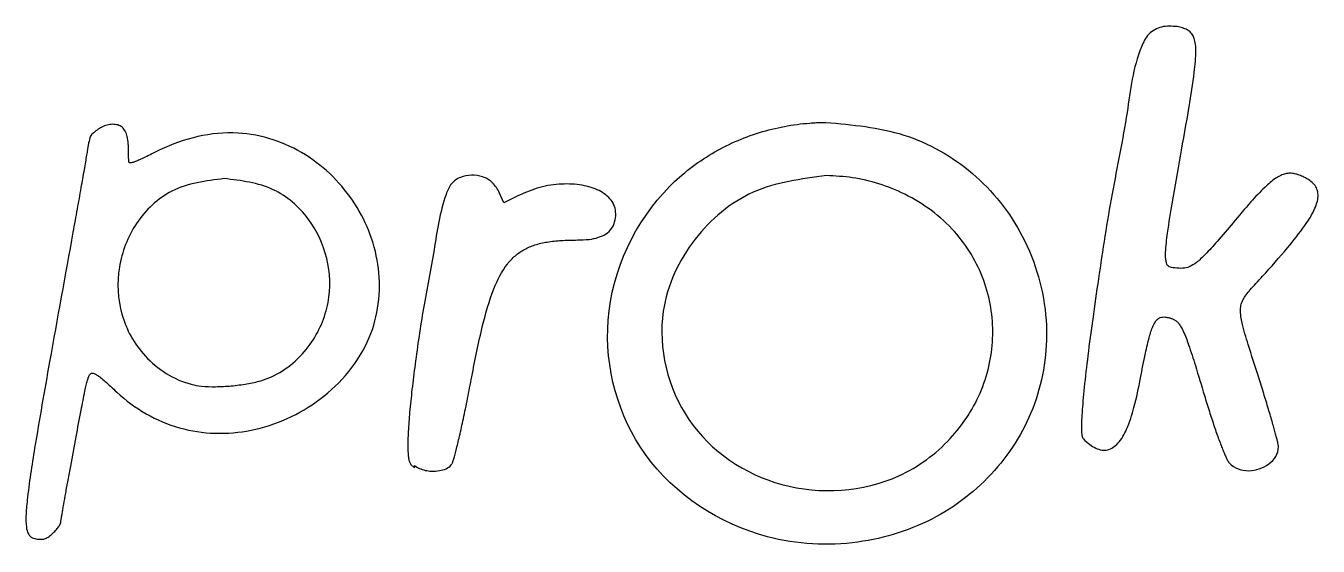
# Model space of a CAD drawing. Extents: x 77.23 to 85.79, y 216.72 to 220.17.
import ezdxf

# ---------------------------------------------------------------- set-up
doc = ezdxf.new("R2010")
doc.units = 0
doc.layers.add('Calque_1', color=7, linetype='CONTINUOUS')

msp = doc.modelspace()

# ---------------------------------------------------------------- linework, layer by layer
at = {"layer": 'Calque_1', "color": 7}
for points in [[(84.855433, 220.167805)], [(77.799735, 219.52017)], [(82.527149, 219.532366)], [(78.540002, 219.159624)], [(80.178462, 219.183429)], [(82.53118, 219.179313)]]:
    msp.add_lwpolyline(points, close=True, dxfattribs=at)
for points in [[(80.489595, 219.047491), (80.392915, 218.997882), (80.365376, 219.064093)], [(79.777681, 217.263702), (79.800142, 217.241045), (79.800142, 217.256475)]]:
    msp.add_lwpolyline(points, dxfattribs=at)
for points, knots in [([(84.855416, 220.167805), (84.820765, 220.170377), (84.753191, 220.175392), (84.659554, 220.124237), (84.564855, 219.926869), (84.526547, 219.562748), (84.417548, 219.05276), (84.34838, 218.594526), (84.295932, 218.236267), (84.264243, 217.996219), (84.243123, 217.815184), (84.230965, 217.689398), (84.224872, 217.612246), (84.22183, 217.555906), (84.220957, 217.517645), (84.221006, 217.494322), (84.221838, 217.477188), (84.222954, 217.465338), (84.224017, 217.457768), (84.225446, 217.450978), (84.227113, 217.444751), (84.229618, 217.438778), (84.244669, 217.421329), (84.272928, 217.397793), (84.313373, 217.371152), (84.354224, 217.357409), (84.39476, 217.358513), (84.432458, 217.374997), (84.480596, 217.418451), (84.529634, 217.509841), (84.576511, 217.656675), (84.611065, 217.826547), (84.640477, 217.986001), (84.668107, 218.104296), (84.691327, 218.176102), (84.71221, 218.212849), (84.726476, 218.229151), (84.742128, 218.238799), (84.7597, 218.242562), (84.779765, 218.241614), (84.800401, 218.237264), (84.82016, 218.23177), (84.837283, 218.22446), (84.852675, 218.213601), (84.867268, 218.197776), (84.881874, 218.175444), (84.905173, 218.12912), (84.936893, 218.042892), (84.982478, 217.900345), (85.026423, 217.751993), (85.067572, 217.617215), (85.099722, 217.519554), (85.126002, 217.444597), (85.145946, 217.391407), (85.159243, 217.357657), (85.171359, 217.328878), (85.18195, 217.305358), (85.191125, 217.286892), (85.211803, 217.258095), (85.258407, 217.22925), (85.329551, 217.218774), (85.400594, 217.231419), (85.464357, 217.263326), (85.51325, 217.313894), (85.527635, 217.361635), (85.526265, 217.388192), (85.525121, 217.394958), (85.523498, 217.40294), (85.52142, 217.412445), (85.518809, 217.423512), (85.514389, 217.441254), (85.507626, 217.466903), (85.498094, 217.501533), (85.482383, 217.556829), (85.4593, 217.63513), (85.428115, 217.737484), (85.383243, 217.880242), (85.333063, 218.034928), (85.288515, 218.181906), (85.271609, 218.272773), (85.278687, 218.326042), (85.291867, 218.358627), (85.312985, 218.390585), (85.341836, 218.425422), (85.378866, 218.466042), (85.462729, 218.557476), (85.574536, 218.683563), (85.693367, 218.832182), (85.75994, 218.936773), (85.785681, 219.007229), (85.791387, 219.050499), (85.78423, 219.089467), (85.764157, 219.122542), (85.733598, 219.149319), (85.699168, 219.168618), (85.665522, 219.183484), (85.634702, 219.192783), (85.603748, 219.196132), (85.572333, 219.192259), (85.540378, 219.180783), (85.492399, 219.153027), (85.425436, 219.094143), (85.33266, 218.993811), (85.229803, 218.871902), (85.130848, 218.754105), (85.050969, 218.664483), (84.99056, 218.606522), (84.939944, 218.572753), (84.889478, 218.562131), (84.849925, 218.565635), (84.820292, 218.569032), (84.803357, 218.573945), (84.790457, 218.584664), (84.782762, 218.603715), (84.778654, 218.632387), (84.778656, 218.698916), (84.794691, 218.825076), (84.829048, 219.03771), (84.878732, 219.316824), (84.929693, 219.60263), (84.966745, 219.836594), (84.981626, 219.978686), (84.977054, 220.05767), (84.967006, 220.097916), (84.948187, 220.128105), (84.92155, 220.14794), (84.889896, 220.159979), (84.867317, 220.165106), (84.855433, 220.167805)], [0, 0, 0, 0, 0.102848, 0.200566, 0.296978, 0.742917, 1.291278, 1.862715, 2.132208, 2.377617, 2.589063, 2.67896, 2.756718, 2.821227, 2.848191, 2.871523, 2.891182, 2.899626, 2.907224, 2.914103, 2.920422, 2.926577, 2.933306, 2.98905, 3.036539, 3.077924, 3.11628, 3.155363, 3.198704, 3.308494, 3.46059, 3.661133, 3.827736, 3.946962, 4.025842, 4.052698, 4.073255, 4.090161, 4.106877, 4.126334, 4.150008, 4.170032, 4.18781, 4.205569, 4.226102, 4.252001, 4.285374, 4.381457, 4.527108, 4.734488, 4.845554, 4.949861, 5.042915, 5.083824, 5.120271, 5.151736, 5.177477, 5.19769, 5.213452, 5.283402, 5.353744, 5.425567, 5.496544, 5.56445, 5.631638, 5.637516, 5.644147, 5.652193, 5.661959, 5.673332, 5.686305, 5.716811, 5.752907, 5.794056, 5.889263, 5.997803, 6.115033, 6.338282, 6.48509, 6.577192, 6.611616, 6.644783, 6.68169, 6.726103, 6.780389, 6.846572, 7.098338, 7.285585, 7.41773, 7.467491, 7.509534, 7.547155, 7.583981, 7.623342, 7.667731, 7.701941, 7.73358, 7.76393, 7.794645, 7.827689, 7.865098, 7.960298, 8.0935, 8.275186, 8.438601, 8.555169, 8.635, 8.689751, 8.734907, 8.786568, 8.808161, 8.824527, 8.838691, 8.856755, 8.884561, 8.925435, 9.055792, 9.265432, 9.571843, 9.906234, 10.136133, 10.283046, 10.333243, 10.372846, 10.406241, 10.437717, 10.470608, 10.507158, 10.507158, 10.507158, 10.507158]), ([(77.799737, 219.520171), (77.787893, 219.519057), (77.763526, 219.516764), (77.729032, 219.501757), (77.697076, 219.483493), (77.669436, 219.455991), (77.647842, 219.444328), (77.642542, 219.390085), (77.641875, 219.402795), (77.641787, 219.399917), (77.641551, 219.398541), (77.641125, 219.395307), (77.640609, 219.391909), (77.639696, 219.385878), (77.638282, 219.376896), (77.636242, 219.364309), (77.632742, 219.343131), (77.627414, 219.311504), (77.619935, 219.267822), (77.607471, 219.195979), (77.589178, 219.092044), (77.564575, 218.953772), (77.495279, 218.569239), (77.399105, 218.040803), (77.295148, 217.448665), (77.241219, 217.107397), (77.225471, 216.932387), (77.225503, 216.857335), (77.235981, 216.811054), (77.252832, 216.787857), (77.267664, 216.777094), (77.284175, 216.771118), (77.301463, 216.768737), (77.319319, 216.768419), (77.335512, 216.767895), (77.350066, 216.769648), (77.361824, 216.775406), (77.373713, 216.78285), (77.38635, 216.791704), (77.399046, 216.802168), (77.41133, 216.813675), (77.422756, 216.825785), (77.433059, 216.83791), (77.440664, 216.847982), (77.445967, 216.855764), (77.449406, 216.861219), (77.452295, 216.866464), (77.454679, 216.871524), (77.456747, 216.876829), (77.456418, 216.880927), (77.457432, 216.884164), (77.45756, 216.887419), (77.458453, 216.892635), (77.459443, 216.899408), (77.460744, 216.907536), (77.46297, 216.92111), (77.466378, 216.94123), (77.471113, 216.968846), (77.47899, 217.013704), (77.490526, 217.077921), (77.505916, 217.162545), (77.528696, 217.286686), (77.557305, 217.440996), (77.588785, 217.607025), (77.610844, 217.721765), (77.62478, 217.788216), (77.632672, 217.819802), (77.639597, 217.841181), (77.645704, 217.853946), (77.64982, 217.860592), (77.653781, 217.865204), (77.657523, 217.86819), (77.661478, 217.86967), (77.66854, 217.870077), (77.680946, 217.866144), (77.699505, 217.855827), (77.723732, 217.838152), (77.753366, 217.812744), (77.78932, 217.780153), (77.928727, 217.644491), (78.232328, 217.46707), (78.735076, 217.456106), (79.202103, 217.669586), (79.538309, 218.06651), (79.600264, 218.567057), (79.43209, 219.010901), (79.096515, 219.349383), (78.614282, 219.511587), (78.253033, 219.421349), (78.06332, 219.324889), (78.018415, 219.302921), (77.982316, 219.285644), (77.954086, 219.273454), (77.933541, 219.266212), (77.920981, 219.26319), (77.914886, 219.263264), (77.912835, 219.263795), (77.911719, 219.264772), (77.910629, 219.266289), (77.909446, 219.269111), (77.907658, 219.276135), (77.906809, 219.289123), (77.906519, 219.308984), (77.906743, 219.343902), (77.905824, 219.387977), (77.89953, 219.436044), (77.887107, 219.47422), (77.865102, 219.502089), (77.834215, 219.517895), (77.811566, 219.519389), (77.799735, 219.52017)], [0, 0, 0, 0, 0.035506, 0.073052, 0.111086, 0.147648, 0.180867, 0.211007, 0.211302, 0.212748, 0.215126, 0.21802, 0.22156, 0.225782, 0.236162, 0.248936, 0.263996, 0.300575, 0.345144, 0.396953, 0.51932, 0.661745, 0.818282, 1.691502, 2.273078, 2.621882, 2.72784, 2.799448, 2.84725, 2.866403, 2.884172, 2.901378, 2.918548, 2.936296, 2.954922, 2.967209, 2.97975, 2.993748, 3.009363, 3.025977, 3.043066, 3.059826, 3.075898, 3.090777, 3.097665, 3.104142, 3.110123, 3.115598, 3.120973, 3.126958, 3.127512, 3.131127, 3.136625, 3.143411, 3.151653, 3.161322, 3.184674, 3.212873, 3.245379, 3.321308, 3.408605, 3.503416, 3.699949, 3.879426, 4.010367, 4.050491, 4.083072, 4.10805, 4.117701, 4.125465, 4.131426, 4.135871, 4.13967, 4.143888, 4.156854, 4.177835, 4.207607, 4.246563, 4.294945, 4.353124, 4.830586, 5.304251, 5.805013, 6.328174, 6.789704, 7.246856, 7.707539, 8.177384, 8.706607, 8.766984, 8.816731, 8.856514, 8.887085, 8.908842, 8.922001, 8.925375, 8.92711, 8.928178, 8.929749, 8.932683, 8.937286, 8.95145, 8.971517, 8.996951, 9.05618, 9.10363, 9.142062, 9.17516, 9.207439, 9.242741, 9.242741, 9.242741, 9.242741]), ([(82.527149, 219.532366), (82.515397, 219.5322), (82.491886, 219.531869), (82.456633, 219.530361), (82.320194, 219.521632), (82.082386, 219.477325), (81.762706, 219.33637), (81.317045, 218.992731), (80.966318, 218.24705), (81.243901, 217.244468), (82.005163, 216.749635), (82.726018, 216.712194), (83.268759, 216.884098), (83.688708, 217.225041), (83.954547, 217.689577), (84.02317, 218.240248), (83.868761, 218.780928), (83.524319, 219.216726), (83.052419, 219.485329), (82.702621, 219.516653), (82.527149, 219.532366)], [0, 0, 0, 0, 0.035258, 0.070537, 0.105839, 0.445442, 0.789432, 1.143899, 2.121115, 3.046522, 4.020878, 4.620495, 5.167795, 5.690952, 6.206813, 6.735239, 7.313205, 7.845394, 8.365807, 8.889645, 8.889645, 8.889645, 8.889645]), ([(78.540002, 219.159624), (78.652755, 219.146185), (78.866544, 219.120705), (79.11184, 218.908117), (79.238781, 218.634995), (79.249468, 218.330476), (79.122959, 218.038259), (78.93527, 217.874421), (78.77748, 217.815358), (78.687912, 217.797038), (78.587557, 217.783524), (78.487039, 217.778602), (78.397423, 217.780227), (78.226337, 217.812453), (78.004507, 217.955864), (77.838237, 218.251563), (77.824401, 218.57544), (77.938766, 218.874991), (78.190421, 219.115871), (78.418984, 219.144477), (78.540002, 219.159624)], [0, 0, 0, 0, 0.333702, 0.632725, 0.924952, 1.217802, 1.518435, 1.853677, 1.927741, 2.022448, 2.127174, 2.231323, 2.324225, 2.395181, 2.752048, 3.069082, 3.380489, 3.692049, 4.009448, 4.366611, 4.366611, 4.366611, 4.366611]), ([(80.178462, 219.183429), (80.15382, 219.180246), (80.104655, 219.173895), (80.039357, 219.128051), (79.970796, 218.961374), (79.934368, 218.680504), (79.8581, 218.306155), (79.813461, 217.996755), (79.784528, 217.76689), (79.769094, 217.617914), (79.760578, 217.506552), (79.757295, 217.429401), (79.75668, 217.381719), (79.757651, 217.346569), (79.759564, 217.322325), (79.761445, 217.307063), (79.763946, 217.293698), (79.766937, 217.282084), (79.770914, 217.271734), (79.775448, 217.266353), (79.777681, 217.263702)], [0, 0, 0, 0, 0.073927, 0.147494, 0.225846, 0.603065, 0.996696, 1.371392, 1.540548, 1.691727, 1.820672, 1.875532, 1.923362, 1.963711, 1.980963, 1.996302, 2.009831, 2.021696, 2.032337, 2.042666, 2.042666, 2.042666, 2.042666]), ([(80.365376, 219.064093), (80.351676, 219.088162), (80.325117, 219.134822), (80.254472, 219.176708), (80.2036, 219.181206), (80.178462, 219.183429)], [0, 0, 0, 0, 0.082018, 0.158998, 0.2342, 0.2342, 0.2342, 0.2342]), ([(82.53118, 219.179313), (82.589017, 219.176633), (82.706439, 219.171192), (82.881584, 219.128157), (83.122125, 219.032051), (83.39169, 218.834755), (83.5949, 218.495541), (83.655676, 218.120158), (83.578546, 217.74541), (83.360905, 217.409841), (82.92535, 217.090305), (82.220043, 217.042801), (81.543911, 217.498961), (81.3679, 218.222102), (81.624664, 218.772313), (82.028954, 219.114713), (82.363226, 219.157709), (82.53118, 219.179313)], [0, 0, 0, 0, 0.17337, 0.351976, 0.537707, 0.949302, 1.327226, 1.69477, 2.064896, 2.449477, 2.868794, 3.647249, 4.3974, 5.136204, 5.658313, 6.152231, 6.651008, 6.651008, 6.651008, 6.651008]), ([(79.800142, 217.256475), (79.811207, 217.249857), (79.833866, 217.236303), (79.872618, 217.223247), (79.917369, 217.218047), (79.964655, 217.221155), (80.010317, 217.23267), (80.038715, 217.251026), (80.049659, 217.266991), (80.052713, 217.274897), (80.055847, 217.284121), (80.0596, 217.295194), (80.063598, 217.308359), (80.069729, 217.329773), (80.077975, 217.361206), (80.088526, 217.404129), (80.104749, 217.473488), (80.126543, 217.572814), (80.153657, 217.703931), (80.19295, 217.910282), (80.241416, 218.155832), (80.312846, 218.409044), (80.390068, 218.566775), (80.466753, 218.64973), (80.529188, 218.692889), (80.601068, 218.722682), (80.683486, 218.741304), (80.777997, 218.75126), (80.870969, 218.752078), (80.95424, 218.754422), (81.018993, 218.767067), (81.071125, 218.790012), (81.109262, 218.826062), (81.130593, 218.873756), (81.136909, 218.924873), (81.129373, 218.975371), (81.105563, 219.01859), (81.069779, 219.054081), (81.024164, 219.082002), (80.970644, 219.102899), (80.887974, 219.122222), (80.772933, 219.127401), (80.628261, 219.107153), (80.536434, 219.067644), (80.489595, 219.047491)], [0, 0, 0, 0, 0.038608, 0.079057, 0.121535, 0.173045, 0.220306, 0.26222, 0.270014, 0.277982, 0.287526, 0.299277, 0.31304, 0.328802, 0.366098, 0.410519, 0.461401, 0.579788, 0.715579, 0.863047, 1.210027, 1.46583, 1.651998, 1.728951, 1.802257, 1.877885, 1.960921, 2.054934, 2.162407, 2.239861, 2.304447, 2.359201, 2.408567, 2.458075, 2.51279, 2.561231, 2.608731, 2.65808, 2.710871, 2.768061, 2.829763, 2.964819, 3.111162, 3.263526, 3.263526, 3.263526, 3.263526])]:
    msp.add_open_spline(points, degree=3, knots=knots, dxfattribs=at)

doc.saveas('drawing.dxf')
